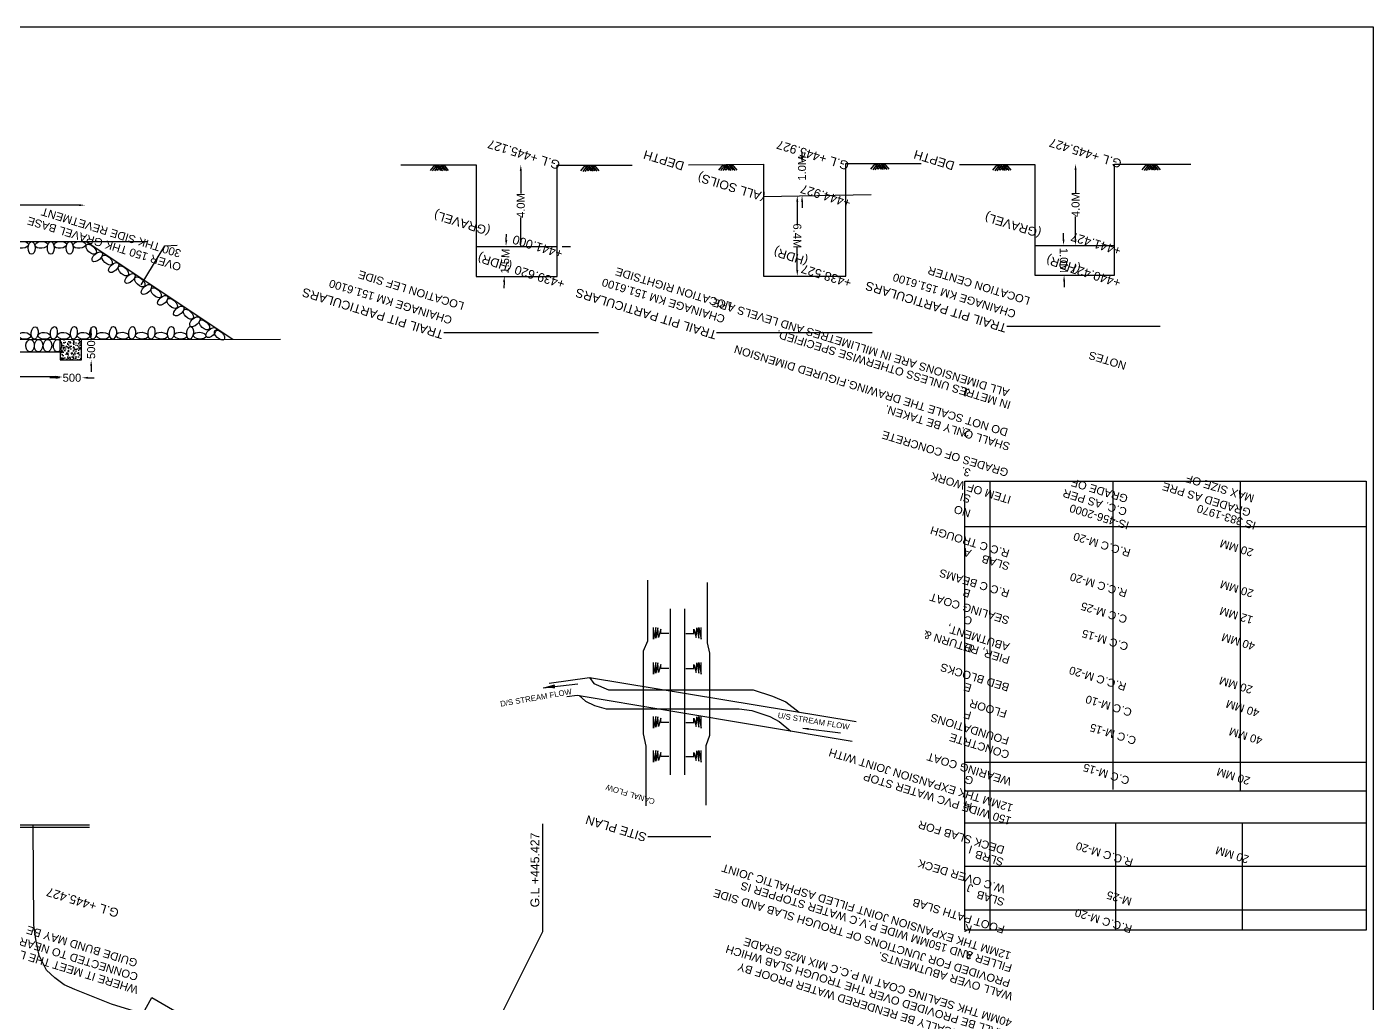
# Model space of a CAD drawing. Header units: millimetres. Extents: x 3621 to 101772, y 3733 to 84143.
# Drawn here: x 68120 to 101771, y 44138 to 68546 of the extents above; entities that cross this region are included whole.
import ezdxf

# ---------------------------------------------------------------- set-up
doc = ezdxf.new("R2010")
doc.units = ezdxf.units.MM
doc.header["$MEASUREMENT"] = 0
for name, color, linetype in [('DIM', 7, 'Continuous'), ('DWG', 7, 'Continuous'), ('TXT', 7, 'Continuous'), ('TXT @ 1', 7, 'Continuous')]:
    doc.layers.add(name, color=color, linetype=linetype)
doc.styles.add('Annotative', font='arial.ttf')
doc.styles.add('Notes', font='arial.ttf')
doc.styles.get("Standard").update_dxf_attribs({"font": 'arial.ttf'})
doc.dimstyles.new('Civil', dxfattribs={"dimtxt": 200, "dimasz": 150, "dimexe": 0.1, "dimexo": 0.0625, "dimgap": 0.09, "dimtad": 0, "dimdec": 0, "dimzin": 12, "dimdsep": 46, "dimtxsty": 'Standard', "dimcen": 0.1, "dimse1": 1, "dimse2": 1, "dimadec": 0, "dimazin": 2, "dimtfac": 1, "dimtdec": 0, "dimtofl": 0, "dimtmove": 0, "dimatfit": 3, "dimfxl": 1, "dimfrac": 1, "dimtolj": 1, "dimtzin": 0, "dimarcsym": 0})

# ---------------------------------------------------------------- blocks, each defined once
blk = doc.blocks.new('*D34')
at = {"layer": 'Defpoints', "color": 0, "ltscale": 100, "transparency": 16777216}
for p in [(63988, 59773), (68992, 59798), (68992, 59773)]:
    blk.add_point(p, dxfattribs=at)
at = {"layer": 'DIM', "color": 0, "lineweight": -2, "ltscale": 100, "transparency": 16777216}
for p, q in [((64138, 59798), (66192, 59798)), ((68842, 59798), (66788, 59798))]:
    blk.add_line(p, q, dxfattribs=at)
at = {"layer": 'DIM', "color": 0, "ltscale": 100, "transparency": 16777216}
for points in [[(64138, 59823), (64138, 59773), (63988, 59798)], [(68842, 59823), (68842, 59773), (68992, 59798)]]:
    blk.add_solid(points, dxfattribs=at)
at = {"layer": 'DIM', "color": 0, "ltscale": 100, "transparency": 16777216, "insert": (66490, 59798), "char_height": 200, "attachment_point": 5}
blk.add_mtext('\\A1;5000', dxfattribs=at)
blk = doc.blocks.new('*D35')
at = {"layer": 'Defpoints', "color": 0, "ltscale": 100, "transparency": 16777216}
for p in [(68992, 59798), (69498, 59798), (69498, 59773)]:
    blk.add_point(p, dxfattribs=at)
at = {"layer": 'DIM', "color": 0, "lineweight": -2, "ltscale": 100, "transparency": 16777216}
for p, q in [((68842, 59773), (68692, 59773)), ((69648, 59773), (69798, 59773))]:
    blk.add_line(p, q, dxfattribs=at)
at = {"layer": 'DIM', "color": 0, "ltscale": 100, "transparency": 16777216}
for points in [[(68842, 59798), (68842, 59748), (68992, 59773)], [(69648, 59798), (69648, 59748), (69498, 59773)]]:
    blk.add_solid(points, dxfattribs=at)
at = {"layer": 'DIM', "color": 0, "ltscale": 100, "transparency": 16777216, "insert": (69245, 59773), "char_height": 200, "attachment_point": 5}
blk.add_mtext('\\A1;500', dxfattribs=at)
blk = doc.blocks.new('*D36')
at = {"layer": 'Defpoints', "color": 0, "ltscale": 100, "transparency": 16777216}
for p in [(69480, 60734), (69726, 60734), (69480, 60218)]:
    blk.add_point(p, dxfattribs=at)
at = {"layer": 'DIM', "color": 0, "lineweight": -2, "ltscale": 100, "transparency": 16777216}
for p, q in [((69726, 60884), (69726, 61034)), ((69726, 60068), (69726, 59918))]:
    blk.add_line(p, q, dxfattribs=at)
at = {"layer": 'DIM', "color": 0, "ltscale": 100, "transparency": 16777216}
for points in [[(69701, 60884), (69751, 60884), (69726, 60734)], [(69701, 60068), (69751, 60068), (69726, 60218)]]:
    blk.add_solid(points, dxfattribs=at)
at = {"layer": 'DIM', "color": 0, "ltscale": 100, "transparency": 16777216, "insert": (69726, 60476), "char_height": 200, "attachment_point": 5, "rotation": 90}
blk.add_mtext('\\A1;500', dxfattribs=at)
blk = doc.blocks.new('*D47')
at = {"layer": 'Defpoints', "color": 0, "ltscale": 100, "transparency": 16777216}
for p in [(63989, 64131), (69572, 64131), (69572, 64089)]:
    blk.add_point(p, dxfattribs=at)
at = {"layer": 'DIM', "color": 0, "lineweight": -2, "ltscale": 100, "transparency": 16777216}
for p, q in [((64139, 64089), (66482, 64089)), ((69422, 64089), (67079, 64089))]:
    blk.add_line(p, q, dxfattribs=at)
at = {"layer": 'DIM', "color": 0, "ltscale": 100, "transparency": 16777216}
for points in [[(64139, 64114), (64139, 64064), (63989, 64089)], [(69422, 64114), (69422, 64064), (69572, 64089)]]:
    blk.add_solid(points, dxfattribs=at)
at = {"layer": 'DIM', "color": 0, "ltscale": 100, "transparency": 16777216, "insert": (66780, 64089), "char_height": 200, "attachment_point": 5}
blk.add_mtext('\\A1;5600', dxfattribs=at)
blk = doc.blocks.new('*D48')
at = {"layer": 'Defpoints', "color": 0, "ltscale": 100, "transparency": 16777216}
for p in [(80296, 65097), (80466, 65097), (80296, 63060)]:
    blk.add_point(p, dxfattribs=at)
at = {"layer": 'DIM', "color": 0, "lineweight": -2, "ltscale": 100, "transparency": 16777216}
for p, q in [((80466, 64947), (80466, 64377)), ((80466, 63210), (80466, 63780))]:
    blk.add_line(p, q, dxfattribs=at)
at = {"layer": 'DIM', "color": 0, "ltscale": 100, "transparency": 16777216}
for points in [[(80441, 64947), (80491, 64947), (80466, 65097)], [(80441, 63210), (80491, 63210), (80466, 63060)]]:
    blk.add_solid(points, dxfattribs=at)
at = {"layer": 'DIM', "color": 0, "ltscale": 100, "transparency": 16777216, "insert": (80466, 64078), "char_height": 200, "attachment_point": 5, "rotation": 90}
blk.add_mtext('\\A1;4.0M', dxfattribs=at)
blk = doc.blocks.new('*D49')
at = {"layer": 'Defpoints', "color": 0, "ltscale": 100, "transparency": 16777216}
for p in [(80095, 63066), (80215, 63060), (80175, 62308)]:
    blk.add_point(p, dxfattribs=at)
at = {"layer": 'DIM', "color": 0, "lineweight": -2, "ltscale": 100, "transparency": 16777216}
for p, q in [((80103, 63216), (80111, 63365)), ((80047, 62165), (80039, 62015))]:
    blk.add_line(p, q, dxfattribs=at)
at = {"layer": 'DIM', "color": 0, "ltscale": 100, "transparency": 16777216}
for points in [[(80078, 63217), (80128, 63214), (80095, 63066)], [(80022, 62166), (80072, 62164), (80055, 62315)]]:
    blk.add_solid(points, dxfattribs=at)
at = {"layer": 'DIM', "color": 0, "ltscale": 100, "transparency": 16777216, "insert": (80075, 62690), "char_height": 200, "attachment_point": 5, "rotation": 86.9443}
blk.add_mtext('\\A1;1.5M', dxfattribs=at)
blk = doc.blocks.new('*D50')
at = {"layer": 'Defpoints', "color": 0, "ltscale": 100, "transparency": 16777216}
for p in [(87377, 64325), (87484, 64325), (87485, 62318)]:
    blk.add_point(p, dxfattribs=at)
at = {"layer": 'DIM', "color": 0, "lineweight": -2, "ltscale": 100, "transparency": 16777216}
for p, q in [((87377, 64175), (87377, 63616)), ((87377, 62468), (87377, 63027))]:
    blk.add_line(p, q, dxfattribs=at)
at = {"layer": 'DIM', "color": 0, "ltscale": 100, "transparency": 16777216}
for points in [[(87402, 64175), (87352, 64175), (87377, 64325)], [(87402, 62468), (87352, 62468), (87377, 62318)]]:
    blk.add_solid(points, dxfattribs=at)
at = {"layer": 'DIM', "color": 0, "ltscale": 100, "transparency": 16777216, "insert": (87377, 63321), "char_height": 200, "attachment_point": 5, "rotation": 270.0072}
blk.add_mtext('\\A1;6.4M', dxfattribs=at)
blk = doc.blocks.new('*D51')
at = {"layer": 'Defpoints', "color": 0, "ltscale": 100, "transparency": 16777216}
for p in [(87377, 65125), (87497, 65125), (87377, 64325)]:
    blk.add_point(p, dxfattribs=at)
at = {"layer": 'DIM', "color": 0, "lineweight": -2, "ltscale": 100, "transparency": 16777216}
for p, q in [((87497, 65275), (87497, 65425)), ((87497, 64175), (87497, 64025))]:
    blk.add_line(p, q, dxfattribs=at)
at = {"layer": 'DIM', "color": 0, "ltscale": 100, "transparency": 16777216}
for points in [[(87472, 65275), (87522, 65275), (87497, 65125)], [(87472, 64175), (87522, 64175), (87497, 64325)]]:
    blk.add_solid(points, dxfattribs=at)
at = {"layer": 'DIM', "color": 0, "ltscale": 100, "transparency": 16777216, "insert": (87497, 65013), "char_height": 200, "attachment_point": 5, "rotation": 90}
blk.add_mtext('\\A1;1.0M', dxfattribs=at)
blk = doc.blocks.new('*D52')
at = {"layer": 'Defpoints', "color": 0, "ltscale": 100, "transparency": 16777216}
for p in [(93992, 63084), (94035, 63085), (94003, 62336)]:
    blk.add_point(p, dxfattribs=at)
at = {"layer": 'DIM', "color": 0, "lineweight": -2, "ltscale": 100, "transparency": 16777216}
for p, q in [((94033, 63235), (94031, 63385)), ((94048, 62187), (94051, 62037))]:
    blk.add_line(p, q, dxfattribs=at)
at = {"layer": 'DIM', "color": 0, "ltscale": 100, "transparency": 16777216}
for points in [[(94058, 63235), (94008, 63234), (94035, 63085)], [(94073, 62187), (94023, 62186), (94046, 62337)]]:
    blk.add_solid(points, dxfattribs=at)
at = {"layer": 'DIM', "color": 0, "ltscale": 100, "transparency": 16777216, "insert": (94041, 62711), "char_height": 200, "attachment_point": 5, "rotation": 270.8456}
blk.add_mtext('\\A1;1.0M', dxfattribs=at)
blk = doc.blocks.new('*D53')
at = {"layer": 'Defpoints', "color": 0, "ltscale": 100, "transparency": 16777216}
for p in [(94235, 65120), (94334, 65120), (94235, 63084)]:
    blk.add_point(p, dxfattribs=at)
at = {"layer": 'DIM', "color": 0, "lineweight": -2, "ltscale": 100, "transparency": 16777216}
for p, q in [((94334, 64970), (94334, 64400)), ((94334, 63234), (94334, 63803))]:
    blk.add_line(p, q, dxfattribs=at)
at = {"layer": 'DIM', "color": 0, "ltscale": 100, "transparency": 16777216}
for points in [[(94309, 64970), (94359, 64970), (94334, 65120)], [(94309, 63234), (94359, 63234), (94334, 63084)]]:
    blk.add_solid(points, dxfattribs=at)
at = {"layer": 'DIM', "color": 0, "ltscale": 100, "transparency": 16777216, "insert": (94334, 64102), "char_height": 200, "attachment_point": 5, "rotation": 90}
blk.add_mtext('\\A1;4.0M', dxfattribs=at)

msp = doc.modelspace()

# ---------------------------------------------------------------- hatches: boundary and pattern name
at = {"layer": 'DWG', "ltscale": 300}
h = msp.add_hatch(dxfattribs=at)
h.set_pattern_fill('AR-CONC', color=256, scale=25)
h.set_pattern_definition([(50, (0, 0), (179.31505, -15.68803), [18.75, -206.25]), (355, (0, 0), (-34.68783, 188.04803), [15, -165]), (100.45144, (14.94, -1.3), (144.6272, 172.36), [15.93505, -175.28553]), (46.1842, (0, 50), (266.81033, -41.3798), [28.125, -309.375]), (96.63564, (22.23, 46.55), (233.6655, 243.52965), [23.9026, -262.9284]), (351.18416, (0, 50), (233.6655, 243.52965), [22.5, -247.5]), (21, (25, 37.5), (149.22676, -100.65472), [18.75, -206.25]), (326, (25, 37.5), (60.82883, 181.2875), [15, -165]), (71.45144, (37.44, 29.11), (210.0556, 80.6328), [15.93505, -175.28553]), (37.5, (0, 0), (3.039964, 83.223463), [0, -163, 0, -167.5, 0, -165.625]), (7.5, (0, 0), (65.767384, 98.60293), [0, -95.5, 0, -159.25, 0, -63.125]), (327.5, (-55.75, 0), (133.45561, -5.63872), [0, -62.5, 0, -195, 0, -258.75]), (317.5, (-80.75, 0), (145.79654, 25.02625), [0, -81.25, 0, -129.5, 0, -183.75])])
edge = h.paths.add_edge_path()
edge.add_line((69480.5, 60733.8), (68951, 60733.3))
edge.add_line((68951, 60733.3), (68951, 60700.2))
edge.add_ellipse((68886.3, 60574.8), major_axis=(8.8, 153.8), ratio=0.6805074, start_angle=222.82847, end_angle=326.72783, ccw=False)
edge.add_line((68951, 60458), (68951, 60421))
edge.add_line((68951, 60421), (68951, 60218))
edge.add_line((68951, 60218), (69480.5, 60218))
edge.add_line((69480.5, 60218), (69480.5, 60733.8))

# ---------------------------------------------------------------- linework, layer by layer
at = {"ltscale": 100}
msp.add_lwpolyline([(101771.4, 3745.9), (3621.1, 3745.9), (3621.1, 68546.1), (101771.4, 68546.1)], close=True, dxfattribs=at)
at = {"layer": 'DWG', "ltscale": 100}
for points in [[(77463, 65097), (79347.5, 65097), (79347.5, 62308.5), (81379, 62308.5), (81379, 63059.5)], [(78314, 65097), (78198, 64954.5)], [(78373, 65097), (78253, 64943.5)], [(78428, 65097), (78306.5, 64943.5)], [(78314, 65097), (78378.5, 64954.5)], [(78338.5, 65097), (78454.5, 64954.5)], [(78492.5, 65097), (78378.5, 64954.5)], [(78392, 65097), (78511.5, 64949)], [(78447, 65097), (78555, 64958.5)], [(78542, 65097), (78454.5, 64954.5)], [(78492.5, 65097), (78604.5, 64945)], [(78542, 65097), (78654, 64956.5)], [(81379, 65088.5), (83246, 65088.5)], [(81379, 63059.5), (81379, 65088.5)], [(82074.5, 65088.5), (81958.5, 64946)], [(82133.5, 65088.5), (82013.5, 64935)], [(82188.5, 65088.5), (82067, 64935)], [(82074.5, 65088.5), (82139, 64946)], [(82099, 65088.5), (82215, 64946)], [(82253, 65088.5), (82139, 64946)], [(82152.5, 65088.5), (82272, 64940.5)], [(82207.5, 65088.5), (82315.5, 64950)], [(82302.5, 65088.5), (82215, 64946)], [(82253, 65088.5), (82365, 64936.5)], [(82302.5, 65088.5), (82414.5, 64948)], [(84659, 65096.5), (86536, 65113), (86536, 62318), (88587, 62318), (88587, 65129.5), (90472, 65129.5)], [(85522.4, 65106.1), (85406.4, 64963.6)], [(85581.4, 65106.1), (85461.4, 64952.6)], [(85636.4, 65106.1), (85514.9, 64952.6)], [(85522.4, 65106.1), (85586.9, 64963.6)], [(85546.9, 65106.1), (85662.9, 64963.6)], [(85700.9, 65106.1), (85586.9, 64963.6)], [(85600.4, 65106.1), (85719.9, 64958.1)], [(85655.4, 65106.1), (85763.4, 64967.6)], [(85750.4, 65106.1), (85662.9, 64963.6)], [(85700.9, 65106.1), (85812.9, 64954.1)], [(85750.4, 65106.1), (85862.4, 64965.6)], [(89323, 65129.5), (89207, 64987)], [(89382, 65129.5), (89262, 64976)], [(89437, 65129.5), (89315.5, 64976)], [(89323, 65129.5), (89387.5, 64987)], [(89347.5, 65129.5), (89463.5, 64987)], [(89501.5, 65129.5), (89387.5, 64987)], [(89401, 65129.5), (89520.5, 64981.5)], [(89456, 65129.5), (89564, 64991)], [(89551, 65129.5), (89463.5, 64987)], [(89501.5, 65129.5), (89613.5, 64977.5)], [(89551, 65129.5), (89663, 64989)], [(91431, 65105), (93317.5, 65105), (93317.5, 62336), (95310.5, 62336), (95310.5, 65113), (97213.5, 65113)], [(92375, 65105), (92259, 64962.5)], [(92434, 65105), (92314, 64951.5)], [(92489, 65105), (92367.5, 64951.5)], [(92375, 65105), (92439.5, 64962.5)], [(92399.5, 65105), (92515.5, 64962.5)], [(92553.5, 65105), (92439.5, 64962.5)], [(92453, 65105), (92572.5, 64957)], [(92508, 65105), (92616, 64966.5)], [(92603, 65105), (92515.5, 64962.5)], [(92553.5, 65105), (92665.5, 64953)], [(92603, 65105), (92715, 64964.5)], [(96107.5, 65113), (95991.5, 64970.5)], [(96166.5, 65113), (96046.5, 64959.5)], [(96221.5, 65113), (96100, 64959.5)], [(96107.5, 65113), (96172, 64970.5)], [(96132, 65113), (96248, 64970.5)], [(96286, 65113), (96172, 64970.5)], [(96185.5, 65113), (96305, 64965)], [(96240.5, 65113), (96348.5, 64974.5)], [(96335.5, 65113), (96248, 64970.5)], [(96286, 65113), (96398, 64961)], [(96335.5, 65113), (96447.5, 64972.5)], [(86536, 64309), (89226, 64354)], [(79347.5, 63059.5), (81379, 63059.5)], [(81496.1, 63059.5), (81707.5, 63059.5)], [(93317.5, 63084), (95310.5, 63084)], [(71015, 43870), (70230, 44111.5), (69318.5, 44480), (69052.5, 44592), (68817, 44766), (68612.5, 44960.5), (68428, 45328.5), (68346, 45727), (68295, 46085), (68274, 48598.4)], [(80936.5, 23301.6), (80936.5, 26316.5), (80817, 26555), (79442, 26555), (79442, 27061), (80842, 27061), (80943.5, 27277), (80943.5, 29721.5), (80820.5, 29942), (79424, 29942), (79424, 30448), (80806, 30448), (80933, 30685.5), (80933, 33028.5), (80781, 33335.5), (78419.5, 33335.5), (78419.5, 35785), (78383, 39431.5), (78383, 40659), (81012.5, 45926.5), (81012.5, 48618)], [(71015, 43870), (71243.5, 44274.5), (72076.5, 43792.5), (72757, 43092.5), (73187, 42478.5), (73504, 41811.5), (73717.5, 41186), (73863, 40466.5), (73863, 39799.5), (73863, 39304.5), (73638, 38520.5), (73439.5, 37999), (73195, 37536.5), (72864.5, 37074.5), (72560.5, 36698), (71891.5, 36117.5), (71098.5, 35708.5), (70464, 35431), (69552, 35259.5), (69616.5, 23288.7)]]:
    msp.add_lwpolyline(points, dxfattribs=at)
at = {"layer": 'DWG'}
for points in [[(55795.2, 63182.4), (71138.9, 63182.4)], [(56075.9, 60721), (74456, 60738.5)], [(63988, 60421), (68951, 60421), (68951, 60733.3)], [(68951, 60421), (68951, 60218), (69480.5, 60218), (69480.5, 60733.8)]]:
    msp.add_lwpolyline(points, dxfattribs=at)
at = {"layer": 'DWG', "ltscale": 300}
for points in [[(69600, 63182.4), (73264.5, 60737.4)], [(83603.5, 49067), (83603.5, 50561.5), (83533, 50872.5), (83533, 52945.5), (83643.5, 53196.5), (83643.5, 54711)], [(85099.5, 49087.5), (85099.5, 50582), (85190, 50833), (85190, 52887), (85130, 53147.5), (85130, 54652)], [(84206, 49841.5), (84206, 53999)], [(84567.5, 49841.5), (84567.5, 53999)], [(84165, 53382.5), (83967.5, 53382.5), (83967.5, 53486), (83909.5, 53283), (83890.5, 53523.5), (83843.5, 53264.5), (83843.5, 53531), (83781.5, 53240), (83781.5, 53533)], [(84595, 53382.5), (84792.5, 53382.5), (84792.5, 53486), (84850.5, 53283), (84869.5, 53523.5), (84916.5, 53264.5), (84916.5, 53531), (84978.5, 53240), (84978.5, 53533)], [(84165, 52504.5), (83967.5, 52504.5), (83967.5, 52608), (83909.5, 52405), (83890.5, 52645.5), (83843.5, 52386.5), (83843.5, 52653), (83781.5, 52362), (83781.5, 52655)], [(84595, 52504.5), (84792.5, 52504.5), (84792.5, 52608), (84850.5, 52405), (84869.5, 52645.5), (84916.5, 52386.5), (84916.5, 52653), (84978.5, 52362), (84978.5, 52655)], [(81172.5, 52134.5), (82184, 52281), (88850.5, 51177.5)], [(82184, 52281), (82290, 52132.5), (82659.5, 51971), (86035.5, 51971), (86277.5, 51971), (86756.5, 51809.5), (87091.5, 51671), (87425.3, 51413.4)], [(81612.5, 51802.5), (81875, 51833.5), (88750, 50684)], [(81924.8, 51825.2), (82084.5, 51685.5), (82311, 51579), (82602, 51492), (82699, 51492), (84697, 51492), (85672.5, 51492), (85925, 51492), (86241.5, 51452.5), (86691, 51307), (86920.5, 51178), (87215.8, 50940.5)], [(84165, 51155), (83967.5, 51155), (83967.5, 51258.5), (83909.5, 51055.5), (83890.5, 51296), (83843.5, 51037), (83843.5, 51303.5), (83781.5, 51012.5), (83781.5, 51305.5)], [(84595, 51155), (84792.5, 51155), (84792.5, 51258.5), (84850.5, 51055.5), (84869.5, 51296), (84916.5, 51037), (84916.5, 51303.5), (84978.5, 51012.5), (84978.5, 51305.5)], [(84165, 50302), (83967.5, 50302), (83967.5, 50405.5), (83909.5, 50202.5), (83890.5, 50443), (83843.5, 50184), (83843.5, 50450.5), (83781.5, 50159.5), (83781.5, 50452.5)], [(84595, 50302), (84792.5, 50302), (84792.5, 50405.5), (84850.5, 50202.5), (84869.5, 50443), (84916.5, 50184), (84916.5, 50450.5), (84978.5, 50159.5), (84978.5, 50452.5)], [(13429, 48566.4), (33141.9, 48566.4), (33228.2, 48841.5), (33258.3, 48376.8), (33363.3, 48582.9), (42031.4, 48582.9), (42140.2, 48830.5), (42181.5, 48478.2), (42252.8, 48598.1), (53158.6, 48598.1), (53241.2, 48444.7), (53312.5, 48823.2), (53380, 48598.4), (69682.5, 48598.4)], [(13429, 48502.2), (33141.9, 48502.2), (33228.2, 48777.4), (33258.3, 48312.7), (33363.3, 48518.8), (42031.4, 48518.8), (42140.2, 48766.3), (42181.5, 48414.1), (42252.8, 48534), (53158.6, 48534), (53241.2, 48380.6), (53312.5, 48759.1), (53380, 48534.2), (69682.5, 48534.2)]]:
    msp.add_lwpolyline(points, dxfattribs=at)
at = {"layer": 'DWG'}
for centre, major_axis in [((68003.6, 63095.5), (157.9, 13.4)), ((68237.8, 63018.3), (-0.4, -158.4)), ((68481.1, 63095.5), (157.9, 13.4)), ((68715.3, 63018.3), (-0.4, -158.4)), ((68954.6, 63095.5), (157.9, 13.4)), ((69188.8, 63018.3), (-0.4, -158.4)), ((69435.6, 63095.5), (157.9, 13.4)), ((69726.4, 62986.3), (114.9, -109.1)), ((69877.7, 62796.8), (-116.2, -107.7)), ((70123.9, 62717.3), (114.9, -109.1)), ((70288.2, 62528.3), (-116.2, -107.7)), ((70531.7, 62445.1), (114.9, -109.1)), ((70696.1, 62256.1), (-116.2, -107.7)), ((70942.2, 62171.3), (114.9, -109.1)), ((71106.6, 61982.3), (-116.2, -107.7)), ((71350.7, 61898.7), (114.9, -109.1)), ((71515, 61709.7), (-116.2, -107.7)), ((71751.2, 61631.5), (114.9, -109.1)), ((71915.5, 61442.5), (-116.2, -107.7)), ((72153.9, 61362.8), (114.9, -109.1)), ((72318.3, 61173.8), (-116.2, -107.7)), ((68055, 60822.7), (-158, 11.6)), ((68312.5, 60893.4), (-16.4, -157.6)), ((68553, 60823.2), (-158, 11.6)), ((68792, 60893.9), (-16.4, -157.6)), ((69032.5, 60823.6), (-158, 11.6)), ((69293.5, 60894.4), (-16.4, -157.6)), ((69534, 60824.1), (-158, 11.6)), ((69777.5, 60894.8), (-16.4, -157.6)), ((70018, 60824.6), (-158, 11.6)), ((70271, 60895.3), (-16.4, -157.6)), ((70511.5, 60825.1), (-158, 11.6)), ((70750, 60895.7), (-16.4, -157.6)), ((70990.5, 60825.5), (-158, 11.6)), ((71234, 60896.2), (-16.4, -157.6)), ((71474.5, 60826), (-158, 11.6)), ((71718, 60896.7), (-16.4, -157.6)), ((71958.5, 60826.4), (-158, 11.6)), ((72197.5, 60897.1), (-16.4, -157.6)), ((72438, 60826.9), (-158, 11.6)), ((72557.4, 61093.6), (114.9, -109.1)), ((72721.8, 60904.6), (-116.2, -107.7)), ((72934.1, 60842.2), (114.9, -109.1))]:
    msp.add_ellipse(centre, major_axis=major_axis, ratio=0.5360676, dxfattribs=at)
at = {"layer": 'DWG', "ltscale": 300}
for centre in [(68197.8, 60574.8), (68409.8, 60574.8), (68633.8, 60574.8), (68886.3, 60574.8)]:
    msp.add_ellipse(centre, major_axis=(8.8, 153.8), ratio=0.6805074, dxfattribs=at)
at = {"layer": 'TXT'}
for p, q in [((92615, 61065.1), (96450.1, 61065.1)), ((78540.5, 60909.3), (82406.2, 60909.3)), ((85361.6, 60904.7), (89252.1, 60904.7)), ((92192.6, 57175.8), (92192.6, 45975.8)), ((95265.3, 57186.9), (95265.3, 49475.5)), ((98450.4, 57189.6), (98450.4, 49443.2)), ((91566.1, 56058.5), (101599, 56058.5)), ((91567.7, 50164.9), (101598, 50164.9)), ((91570.1, 49442.7), (101598.7, 49442.7)), ((91566.1, 48641.8), (101597.9, 48641.8)), ((95328.9, 48641.7), (95328.9, 45963.8)), ((98497.5, 48639.9), (98497.5, 48639.9)), ((98497.5, 48639.9), (98497.5, 45964.5)), ((83642.1, 48306.2), (85217.1, 48306.2)), ((91570.3, 47560.6), (101595.1, 47560.6)), ((91570.3, 46468.5), (101596.2, 46468.5))]:
    msp.add_line(p, q, dxfattribs=at)
msp.add_lwpolyline([(91566.4, 57190.6), (101599.7, 57190.6), (101599.7, 45964), (91566.4, 45964)], close=True, dxfattribs=at)

# ---------------------------------------------------------------- texts
msp.add_text('G.L +445.427', height=220, rotation=90, dxfattribs=at).set_placement((80928.3, 46530.5))
at = {"layer": 'TXT @ 1'}
for s, height, rotation, style, p in [('G.L +445.127', 220, 162.91013, 'Notes', (81469.9, 65183.9)), ('G.L +445.927', 220, 162.91013, 'Notes', (88691.4, 65169)), ('G.L +445.427', 220, 162.91013, 'Notes', (95507, 65218.8)), ('DEPTH', 220, 162.91013, 'Notes', (84570.3, 65162.2)), ('DEPTH', 220, 162.91013, 'Notes', (91328.1, 65167.7)), ('(ALL SOILS)', 220, 162.91013, 'Notes', (86594.7, 64388.3)), ('+444.927', 220, 162.91013, 'Notes', (88734.7, 64233)), ('300 THK SIDE REVETMENT', 200, 162.91013, 'Notes', (71989.2, 62964.1)), ('(GRAVEL)', 220, 162.91013, 'Notes', (79721.5, 63531.4)), ('(GRAVEL)', 220, 162.91013, 'Notes', (93493.6, 63477.8)), ('OVER 150 THK GRAVEL BASE', 200, 162.91013, 'Notes', (71995.1, 62628.8)), ('+441.000', 220, 162.91013, 'Notes', (81535.2, 62966.2)), ('+441.427', 220, 162.91013, 'Notes', (95491.6, 63036.6)), ('(HDR)', 220, 162.91013, 'Notes', (87661.6, 62782.4)), ('(HDR)', 220, 162.91013, 'Notes', (80262.7, 62630.1)), ('(HDR)', 220, 162.91013, 'Notes', (94473.7, 62580)), ('LOCATION LEF SIDE', 200, 162.91013, 'Notes', (79065.8, 61654)), ('+439.620', 220, 162.91013, 'Notes', (81585.7, 62209.5)), ('LOCATION RIGHTSIDE', 200, 162.91013, 'Notes', (85761.3, 61647.4)), ('+438.527', 220, 162.91013, 'Notes', (88752.4, 62234.1)), ('CHAINAGE KM 151.6100', 200, 162.91013, 'Notes', (92860.8, 61453.4)), ('LOCATION CENTER', 200, 162.91013, 'Notes', (93210.7, 61782.9)), ('+440.427', 220, 162.91013, 'Notes', (95482.4, 62238.2)), ('TRAIL PIT PARTICULARS', 220, 162.91013, 'Notes', (78550.2, 60948.1)), ('CHAINAGE KM 151.6100', 200, 162.91013, 'Notes', (78768.2, 61297.5)), ('TRAIL PIT PARTICULARS', 220, 162.91013, 'Notes', (85383.1, 60938.8)), ('CHAINAGE KM 151.6100', 200, 162.91013, 'Notes', (85589.3, 61326)), ('TRAIL PIT PARTICULARS', 220, 162.91013, 'Notes', (92632, 61110.4)), ('ALL DIMENSIONS ARE IN MILLIMETRES AND LEVELS ARE', 200, 162.91013, 'Notes', (92694.4, 59484.9)), ('IN METRES UNLESS OTHERWISE SPECIFIED.', 200, 162.91013, 'Notes', (92733.4, 59174.6)), ('DO NOT SCALE THE DRAWING.FIGURED DIMENSION', 200, 162.91013, 'Notes', (92662.8, 58494.9)), ('NOTES', 200, 162.91013, 'Notes', (95620.9, 60157.3)), ('1.', 200, 162.91013, 'Notes', (91700.8, 59475.9)), ('SHALL ONLY BE TAKEN.', 200, 162.91013, 'Notes', (92716.8, 58136.1)), ('GRADES OF CONCRETE', 200, 162.91013, 'Notes', (92675.2, 57485.9)), ('2.', 200, 162.91013, 'Notes', (91717.2, 58475.9)), ('ITEM OF WORK', 200, 162.91013, 'Notes', (92739.1, 56807.1)), ('3.', 200, 162.91013, 'Notes', (91726.9, 57482)), ('GRADE OF ', 200, 162.91013, 'Notes', (95661.8, 56831.9)), ('MAX SIZE OF', 200, 162.91013, 'Notes', (98816.7, 56840.5)), ('SI', 200, 162.91013, 'Notes', (91733.2, 56823)), ('C.C. AS PER', 200, 162.91013, 'Notes', (95638.4, 56507)), ('GRADED AS PRE', 200, 162.91013, 'Notes', (98735.4, 56488.3)), ('NO', 200, 162.91013, 'Notes', (91730.9, 56469.4)), ('IS-456-2000', 200, 162.91013, 'Notes', (95691.2, 56166.4)), ('IS 383-1970', 200, 162.91013, 'Notes', (98860.4, 56160.1)), ('R.C.C TROUGH', 200, 162.91013, 'Notes', (92699.7, 55464.3)), ('R.C.C M-20', 200, 162.91013, 'Notes', (95727.2, 55479.4)), ('20 MM', 200, 162.91013, 'Notes', (98796.2, 55485.6)), ('A', 200, 162.91013, 'Notes', (91744.9, 55465.4)), ('SLAB', 200, 162.91013, 'Notes', (92706.8, 55143.5)), ('R.C.C BEAMS', 200, 162.91013, 'Notes', (92699.7, 54465)), ('R.C.C M-20', 200, 162.91013, 'Notes', (95641.8, 54470.5)), ('20 MM', 200, 162.91013, 'Notes', (98801.3, 54463.8)), ('SEALING COAT', 200, 162.91013, 'Notes', (92700.5, 53791.5)), ('B', 200, 162.91013, 'Notes', (91724.7, 54458.4)), ('C.C M-25', 200, 162.91013, 'Notes', (95645, 53817.5)), ('12 MM ', 200, 162.91013, 'Notes', (98789.9, 53799)), ('ABUTMENT,', 200, 162.91013, 'Notes', (92700.5, 53128.8)), ('C', 200, 162.91013, 'Notes', (91771.6, 53772.8)), ('PIER, RETURN &', 200, 162.91013, 'Notes', (92709.6, 52802.3)), ('C.C M-15', 200, 162.91013, 'Notes', (95672.7, 53135.6)), ('40 MM', 200, 162.91013, 'Notes', (98839, 53143.3)), ('D', 200, 162.91013, 'Notes', (91779.9, 53087.5)), ('BED BLOCKS', 200, 162.91013, 'Notes', (92696, 52116.5)), ('R.C.C M-20', 200, 162.91013, 'Notes', (95620.8, 52131.5)), ('20 MM', 200, 162.91013, 'Notes', (98779.2, 52056)), ('E', 200, 162.91013, 'Notes', (91755.1, 52096.8)), ('C.C M-10', 200, 162.91013, 'Notes', (95762.5, 51490)), ('FLOOR', 200, 162.91013, 'Notes', (92638.5, 51455.6)), ('40 MM', 200, 162.91013, 'Notes', (98948.6, 51476.1)), ('U/S STREAM FLOW', 140, 350.58122, 'Annotative', (86881, 51269.3)), ('FOUNDATIONS', 200, 162.91013, 'Notes', (92689.2, 50784.9)), ('F', 200, 162.91013, 'Notes', (91746.8, 51411.5)), ('CONCTRTE', 200, 162.91013, 'Notes', (92700.4, 50434.5)), ('C.C M-15', 200, 162.91013, 'Notes', (95869.8, 50782.8)), ('40 MM', 200, 162.91013, 'Notes', (99025.4, 50783.7)), ('12MM THK EXPANSION JOINT WITH', 200, 162.91013, 'Notes', (92788.2, 49100.4)), ('WEARING COAT', 200, 162.91013, 'Notes', (92748.8, 49763.2)), ('150 WIDE PVC WATER STOP', 200, 162.91013, 'Notes', (92746.7, 48778.1)), ('G', 200, 162.91013, 'Notes', (91800.1, 49778.8)), ('C.C M-15', 200, 162.91013, 'Notes', (95703, 49785)), ('20 MM', 200, 162.91013, 'Notes', (98716.8, 49777)), ('CANAL FLOW', 140, 162.91013, 'Notes', (83831.6, 49235.8)), ('H', 200, 162.91013, 'Notes', (91765.4, 49132.7)), ('SITE PLAN', 220, 162.91013, 'Notes', (83630.7, 48376.2)), ('DECK SLAB FOR', 200, 162.91013, 'Notes', (92574.7, 48051.3)), ('R.C.C M-20', 200, 162.91013, 'Notes', (95788.1, 47739.7)), ('I ', 200, 162.91013, 'Notes', (91772.7, 48061.8)), ('SLRB', 200, 162.91013, 'Notes', (92555.6, 47748.6)), ('20 MM', 200, 162.91013, 'Notes', (98687.5, 47812.9)), ('G.L +445.427', 0.1, 180, 'Notes', (79870.5, 47688.2)), ('12MM THK EXPANSION JOINT FILLED ASPHALTIC JOINT', 200, 162.91013, 'Notes', (92737.9, 45406.2)), ('W.C OVER DECK', 200, 162.91013, 'Notes', (92594.2, 47072.6)), ('FILLER AND 150MM WIDE P.V.C WATER STOPPER IS', 200, 162.91013, 'Notes', (92763.7, 45096.9)), ('J ', 200, 162.91013, 'Notes', (91787.2, 47084.9)), ('G.L +445.427', 220, 162.91013, 'Notes', (70438.6, 46482.7)), ('PROVIDED FOR JUNCTIONS OF TROUGH SLAB AND SIDE', 200, 162.91013, 'Notes', (92719, 44721.6)), ('SLAB', 200, 162.91013, 'Notes', (92580.3, 46749.3)), ('M-25', 200, 162.91013, 'Notes', (95756.2, 46759.9)), ('FOOT PATH SLAB', 200, 162.91013, 'Notes', (92579.3, 46062)), ('R.C.C M-20', 200, 162.91013, 'Notes', (95764.3, 46072.2)), ('K', 200, 162.91013, 'Notes', (91764.6, 46063.7)), ('WHERE IT MEET THE LEVEL +448.070', 200, 162.91013, 'Notes', (70922.8, 44551.4)), ('CONNECTED TO NEAREST G.L', 200, 162.91013, 'Notes', (70916.1, 44879.2)), ('GUIDE BUND MAY BE', 200, 162.91013, 'Notes', (70902.7, 45227)), ('40MM THK SEALING COAT IN P.C.C MIX M25 GRADE', 200, 162.91013, 'Notes', (92761.4, 43724.5)), ('SHALL BE PROVIDED OVER THE TROUGH SLAB WHICH', 200, 162.91013, 'Notes', (92779.4, 43398.2)), ('3.', 200, 162.91013, 'Notes', (91782.8, 45409.2)), ('MONOLITHICALLY BE RENDERED WATER PROOF BY', 200, 162.91013, 'Notes', (92750.2, 43052.1)), ('WALL OVER ABUTMENTS.', 200, 162.91013, 'Notes', (92781.6, 44391))]:
    msp.add_text(s, height=height, rotation=rotation, dxfattribs=dict(at, style=style)).set_placement(p)
msp.add_text('D/S STREAM FLOW', height=140, rotation=10.0137, dxfattribs=at).set_placement((79965.1, 51548.3))

# ---------------------------------------------------------------- dimensions: what is measured, and where the dimension line sits
at = {"layer": 'DIM', "ltscale": 100}
dim = msp.add_linear_dim(base=(87496.5, 65124.8), p1=(87376.6, 64324.9), p2=(87376.6, 65124.8), angle=90, text='1.0M', dimstyle='Civil', dxfattribs=at)
dim.commit()
dim.dimension.update_dxf_attribs({"geometry": '*D51', "text_midpoint": (87496.5, 65012.7), "dimtype": 161})
for p1, p2, distance, text, picture, middle in [((80295.5, 63059.5), (80295.5, 65097.2), -170.4, '4.0M', '*D48', (80465.9, 64078.4)), ((94234.8, 63084), (94234.8, 65119.5), -99.4, '4.0M', '*D53', (94334.2, 64101.8)), ((87484.7, 62318), (87484.4, 64324.9), 107.9, '6.4M', '*D50', (87376.7, 63321.4)), ((63989, 64130.5), (69571.7, 64130.5), -41.8, '5600', '*D47', (66780.4, 64088.7)), ((80175.3, 62308.5), (80215.4, 63059.5), 120.1, '1.5M', '*D49', (80075.4, 62690.4)), ((94003, 62336), (93991.9, 63084), -43.1, '1.0M', '*D52', (94040.6, 62710.6)), ((69480.5, 60218), (69480.5, 60733.8), -245.9, '500', '*D36', (69726.4, 60475.9)), ((63988, 59773.2), (68992, 59773.2), 25, '5000', '*D34', (66490, 59798.2)), ((68992, 59798.2), (69498.4, 59798.2), -25, '500', '*D35', (69245.2, 59773.2))]:
    dim = msp.add_aligned_dim(p1=p1, p2=p2, distance=distance, text=text, dimstyle='Civil', dxfattribs=at)
    dim.commit()
    dim.dimension.update_dxf_attribs({"geometry": picture, "text_midpoint": middle})

# ---------------------------------------------------------------- leaders
for points, override in [([(81021.4, 52024.6), (81887.9, 52122.1)], {"dimasz": 300, "dimgap": 0.09, "dimtad": 0}), ([(87513.8, 51011.4), (88455.2, 50892.4)], {"dimgap": 0.09, "dimtad": 0})]:
    msp.add_leader(points, dimstyle='Civil', override=override, dxfattribs=at)
at = {"layer": 'TXT', "ltscale": 100}
msp.add_leader([(70971.6, 62099.2), (71563.7, 63069.3), (71878.4, 63089.6)], dimstyle='Civil', override={"dimgap": 0.09, "dimtad": 0}, dxfattribs=at)

doc.saveas('drawing.dxf')
